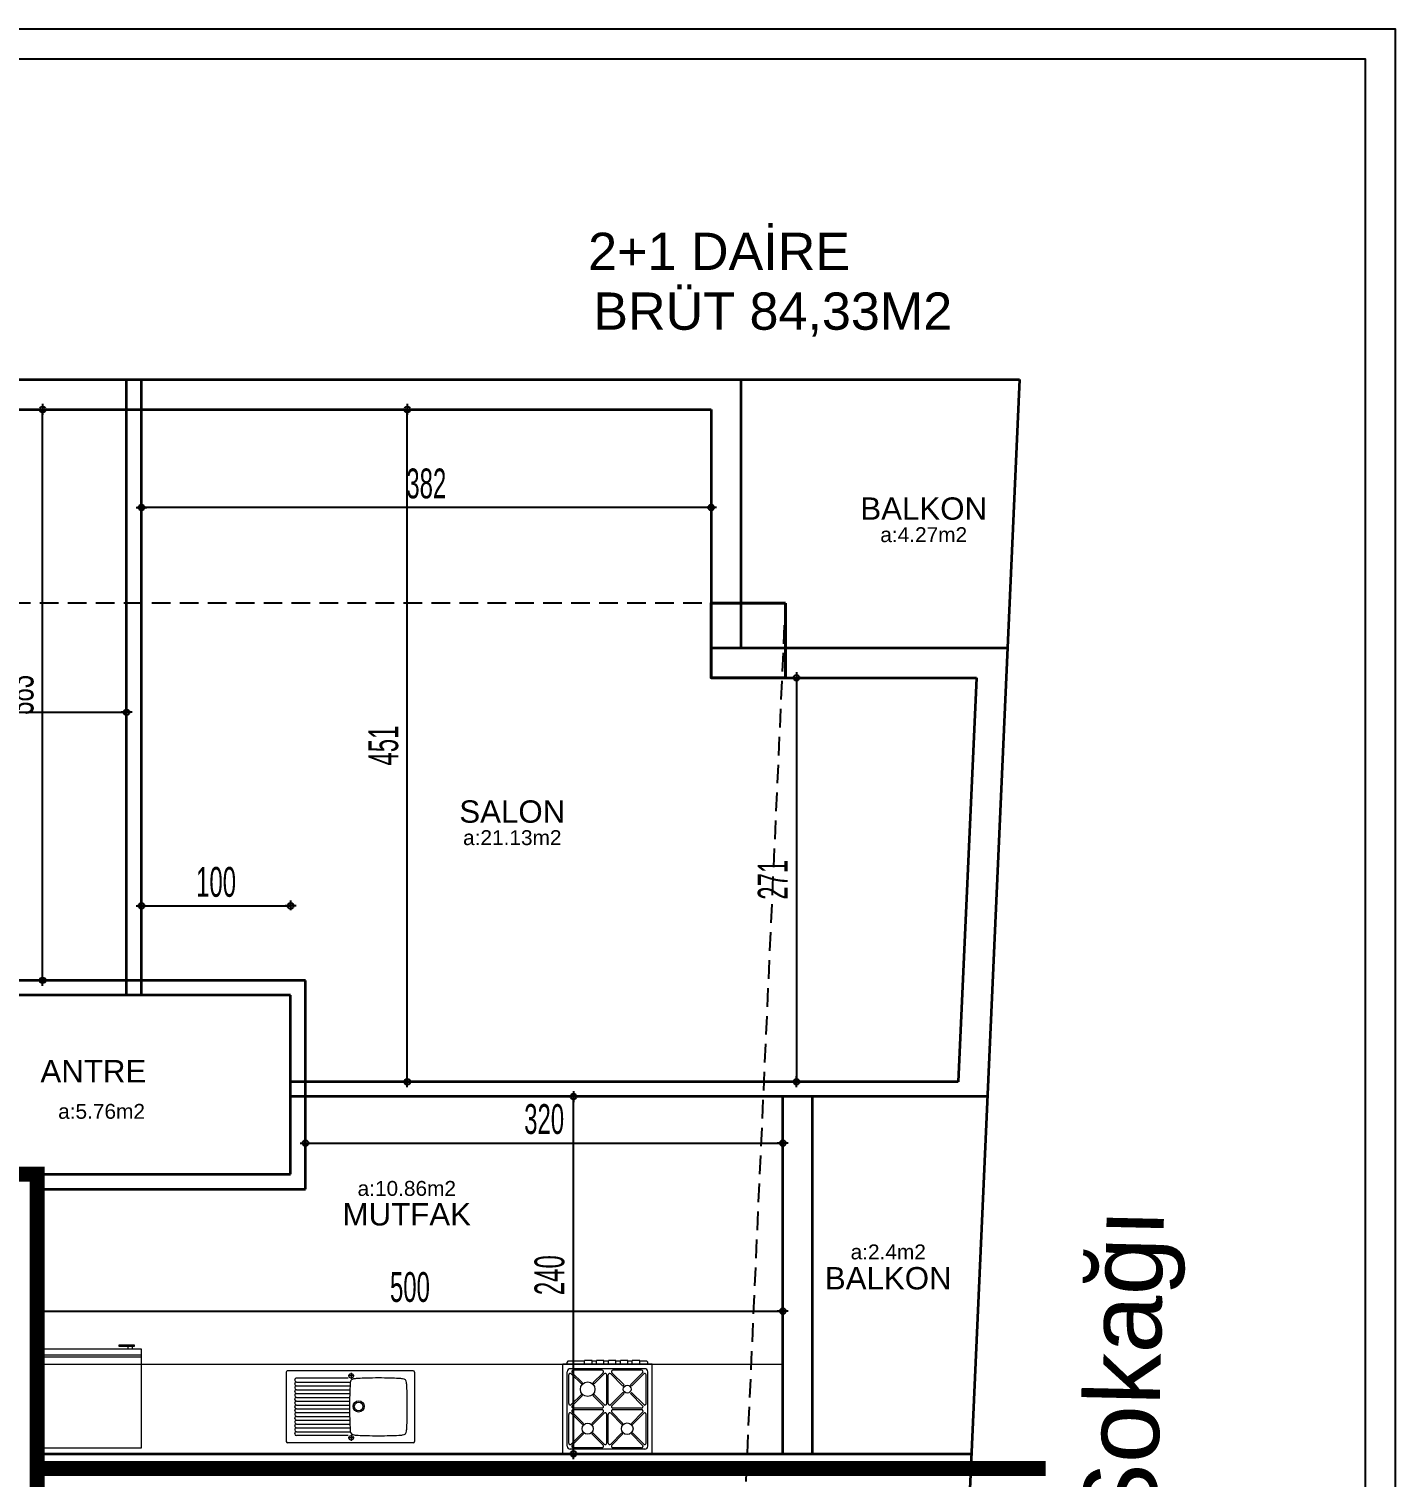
# Model space of a CAD drawing. Extents: x 2485 to 13744, y -6554 to 4135.
# Drawn here: x 9212 to 10128, y -5442 to -4471 of the extents above; entities that cross this region are included whole.
import ezdxf
from ezdxf.enums import TextEntityAlignment as Align

# ---------------------------------------------------------------- set-up
doc = ezdxf.new("R2010")
doc.units = 0
for name, pattern in [('DASHED2', [0.375, 0.25, -0.125]), ('DOT2', [3.175, 0, -3.175]), ('DUZ', [0])]:
    doc.linetypes.add(name, pattern=pattern)
for name, color, linetype in [('alan', 7, 'Continuous'), ('DIM', 7, 'Continuous'), ('mahal', 7, 'Continuous'), ('Y-IMAR', 15, 'DUZ')]:
    doc.layers.add(name, color=color, linetype=linetype)
for name, color, linetype, lineweight in [('DUVAR', 4, 'Continuous', 35), ('ince', 203, 'DUZ', 20), ('kolon', 1, 'Continuous', 40), ('MERDIVEN', 161, 'Continuous', 15), ('MIMARI', 2, 'Continuous', 20), ('OLCU10', 2, 'Continuous', 25), ('tefris', 6, 'Continuous', 15), ('YAZI_CADDE_SOKAK_YOL', 3, 'Continuous', 0)]:
    doc.layers.add(name, color=color, linetype=linetype, lineweight=lineweight)
doc.styles.get("Standard").update_dxf_attribs({"font": 'arial.ttf'})
doc.styles.add('STYLE1', font='arial.ttf', dxfattribs={"height": 1})
doc.styles.add('STYLE4', font='comic.ttf', dxfattribs={"height": 9})
doc.styles.add('T', font='ISOt.shx', dxfattribs={"width": 0.6})
doc.styles.add('VAZ', font='tahoma.ttf')
doc.dimstyles.new('DOT2', dxfattribs={"dimtxt": 20, "dimasz": 0.7, "dimexe": 5, "dimexo": 5, "dimgap": 6, "dimtad": 1, "dimdec": 0, "dimdsep": 46, "dimtxsty": 'T', "dimblk1": 'SEL2', "dimblk2": 'SEL2', "dimsah": 1, "dimcen": 0, "dimse1": 1, "dimse2": 1, "dimclrd": 256, "dimclre": 256, "dimclrt": 256, "dimadec": 0, "dimazin": 0, "dimtfac": 1, "dimtdec": 0, "dimtix": 1, "dimtmove": 2, "dimatfit": 3, "dimldrblk": 'SEL2', "dimfxl": 1, "dimtolj": 1, "dimtzin": 0, "dimarcsym": 0})

# ---------------------------------------------------------------- blocks, each defined once
blk = doc.blocks.new('G$C5A3F1A31')
at = {"layer": 'ince', "ltscale": 0.1}
for p, q in [((175.92, 41.64), (24.31, 41.64)), ((24.31, 20), (24.31, 41.64)), ((175.92, 20), (175.92, 41.64)), ((29.89, 20), (0.5, 20)), ((29.89, 20), (24.31, 20)), ((99.89, 25.24), (29.89, 25.24)), ((29.89, 21.71), (29.89, 25.24)), ((99.89, 21.71), (29.89, 21.71)), ((29.89, 0), (29.89, 20)), ((169.89, 20), (29.89, 20)), ((98.49, 17.85), (98.49, 21.32)), ((169.89, 21.32), (98.49, 21.32)), ((99.89, 25.24), (99.89, 21.71)), ((169.89, 21.32), (169.89, 17.85)), ((200.5, 20), (169.89, 20)), ((169.89, 0), (169.89, 20)), ((169.89, 17.85), (98.49, 17.85)), ((29.89, 0), (0.5, 0)), ((0.5, 0), (200.5, 0)), ((169.89, 0), (29.89, 0)), ((200.5, 0), (169.89, 0))]:
    blk.add_line(p, q, dxfattribs=at)
at = {"layer": 'MIMARI', "ltscale": 0.1}
for p, q in [((36.89, 198.79), (36.89, 222.1)), ((41.58, 222.1), (36.89, 222.1)), ((41.58, 198.79), (41.58, 222.1)), ((159.42, 198.79), (159.42, 222.1)), ((164.11, 222.1), (159.42, 222.1)), ((159.42, 198.79), (159.42, 222.1)), ((164.11, 222.1), (159.42, 222.1)), ((164.11, 198.79), (164.11, 222.1)), ((164.11, 198.79), (164.11, 222.1)), ((47.45, 198.79), (47.45, 210.53)), ((47.45, 210.53), (153.55, 210.53)), ((153.55, 198.79), (153.55, 210.53)), ((36.89, 198.79), (41.58, 198.79)), ((47.45, 198.79), (153.55, 198.79)), ((159.42, 198.79), (164.11, 198.79)), ((-5, 141.6), (12.81, 141.6)), ((-5, 141.6), (-5, 139.26)), ((-5, 139.26), (10.47, 139.26)), ((10.47, 139.26), (10.47, 129.87)), ((12.81, 141.6), (12.81, 127.52)), ((188.19, 141.6), (188.19, 127.52)), ((206, 141.6), (188.19, 141.6)), ((190.54, 139.26), (190.54, 129.87)), ((206, 139.26), (190.54, 139.26)), ((206, 141.6), (206, 139.26)), ((10.47, 129.87), (-5, 129.87)), ((-5, 129.87), (-5, 127.52)), ((12.81, 127.52), (-5, 127.52)), ((188.19, 127.52), (206, 127.52)), ((190.54, 129.87), (206, 129.87)), ((206, 129.87), (206, 127.52))]:
    blk.add_line(p, q, dxfattribs=at)
for points in [[(15.45, 176.47), (15.45, 188.43), (185.55, 188.43), (185.55, 27.07), (175.92, 27.07)], [(17.8, 176.47), (17.8, 186.08), (183.2, 186.08), (183.2, 29.42), (175.92, 29.42)], [(24.31, 27.07), (15.45, 27.07), (15.45, 176.47)], [(24.31, 29.42), (17.8, 29.42), (17.8, 176.47)], [(0.5, 139.26), (0.5, 129.87)], [(200.5, 139.26), (200.5, 129.87)]]:
    blk.add_lwpolyline(points, dxfattribs=at)
for points in [[(12.81, 137.01), (14.01, 137.01), (14.01, 131.96), (12.81, 131.96)], [(188.19, 137.01), (186.99, 137.01), (186.99, 131.96), (188.19, 131.96)], [(14.01, 135.54), (15.45, 134.59), (15.45, 134.56), (14.01, 133.65)], [(186.99, 135.54), (185.55, 134.59), (185.55, 134.56), (186.99, 133.65)]]:
    blk.add_lwpolyline(points, close=True, dxfattribs=at)
for points in [[(12.81, 137.01), (14.01, 137.01), (12.81, 131.96), (14.01, 131.96)], [(188.19, 137.01), (186.99, 137.01), (188.19, 131.96), (186.99, 131.96)], [(14.01, 133.65), (15.45, 134.56), (14.01, 135.54), (15.48, 134.58)], [(186.99, 133.65), (185.55, 134.56), (186.99, 135.54), (185.52, 134.58)]]:
    blk.add_solid(points, dxfattribs=at)
blk = doc.blocks.new('SEL2')
at = {"layer": 'OLCU10'}
for p, q in [((5.25, 0), (-5.25, 0)), ((0, 5.25), (0, -3.95))]:
    blk.add_line(p, q, dxfattribs=at)
blk.add_circle((0, 0), 2.75, dxfattribs=at)
blk = doc.blocks.new('*D166')
at = {"layer": 'Defpoints', "color": 0}
for p in [(28.67, 370), (28.67, 165), (60.08, 165)]:
    blk.add_point(p, dxfattribs=at)
at = {"layer": 'DIM', "lineweight": -2}
blk.add_line((60.08, 369.3), (60.08, 165.7), dxfattribs=at)
at = {"layer": 'DIM', "linetype": 'ByBlock', "lineweight": -2, "xscale": 0.7, "yscale": 0.7, "zscale": 0.7}
for p, rotation in [((60.08, 370), 90.00000000000001), ((60.08, 165), 270)]:
    blk.add_blockref('SEL2', p, dxfattribs=dict(at, rotation=rotation))
at = {"layer": 'DIM', "insert": (44.08, 267.5), "char_height": 20, "attachment_point": 5, "rotation": 90, "style": 'T'}
blk.add_mtext('\\A1;205', dxfattribs=at)
blk = doc.blocks.new('801523d012')
at = {"layer": 'DUVAR'}
for p, q in [((397008.21, 4542241.97), (397068.73, 4542191.65)), ((397015.34, 4542241.97), (397068.73, 4542198.66))]:
    blk.add_line(p, q, dxfattribs=at)
at = {"layer": 'MERDIVEN', "linetype": 'DOT2'}
for p, q in [((396808.73, 4542137.54), (396923.73, 4542110.84)), ((397068.73, 4542137.54), (396953.73, 4542110.84)), ((396928.73, 4542094.97), (396808.73, 4542094.97)), ((397068.73, 4542094.97), (396948.73, 4542094.97)), ((396928.73, 4542067.97), (396808.73, 4542067.97)), ((397068.73, 4542067.97), (396948.73, 4542067.97)), ((396928.73, 4542040.97), (396808.73, 4542040.97)), ((397068.73, 4542040.97), (396948.73, 4542040.97)), ((396928.73, 4542013.97), (396808.73, 4542013.97)), ((397068.73, 4542013.97), (396948.73, 4542013.97))]:
    blk.add_line(p, q, dxfattribs=at)
at = {"layer": 'MERDIVEN'}
for p, q in [((396809.41, 4542140.46), (396924.41, 4542113.76)), ((397069.18, 4542135.59), (396953.73, 4542108.79)), ((396928.73, 4542121.97), (396928.73, 4542013.97)), ((396923.73, 4542097.97), (396808.73, 4542097.97)), ((397068.73, 4542091.97), (396953.73, 4542091.97)), ((396923.73, 4542070.97), (396808.73, 4542070.97)), ((397068.73, 4542064.97), (396953.73, 4542064.97)), ((396923.73, 4542043.97), (396808.73, 4542043.97)), ((397068.73, 4542037.97), (396953.73, 4542037.97)), ((396923.73, 4542016.97), (396808.73, 4542016.97)), ((397068.73, 4542010.97), (396953.73, 4542010.97))]:
    blk.add_line(p, q, dxfattribs=at)
at = {"layer": 'MERDIVEN', "linetype": 'DOT2'}
for points in [[(396926.53, 4542130.7), (396818.49, 4542241.97)], [(396876.69, 4542241.97), (396929.9, 4542134.09)], [(396938.73, 4542131.97), (396938.73, 4542241.97)], [(397000.77, 4542241.97), (396947.56, 4542134.09)], [(396950.93, 4542130.7), (397036.3, 4542218.62)], [(396808.73, 4542189.23), (396923.73, 4542121.88)], [(397068.73, 4542189.23), (396953.73, 4542121.88)]]:
    blk.add_lwpolyline(points, dxfattribs=at)
at = {"layer": 'MERDIVEN'}
for points in [[(396928.68, 4542132.79), (396822.68, 4542241.97)], [(396880.04, 4542241.97), (396932.59, 4542135.42)], [(396941.73, 4542136.11), (396941.73, 4542241.97)], [(397004.11, 4542241.97), (396949.88, 4542132.01)], [(396952.47, 4542127.98), (397038.61, 4542216.7)], [(396810.25, 4542191.82), (396925.25, 4542124.47)], [(397068.73, 4542185.76), (396953.73, 4542118.41)], [(396868.73, 4542013.97), (396857.65, 4542040.97), (396868.73, 4542040.97)], [(396868.73, 4542013.97), (396879.81, 4542040.97), (396868.73, 4542040.97)], [(396928.73, 4542013.97), (396948.73, 4542013.97)]]:
    blk.add_lwpolyline(points, dxfattribs=at)
blk.add_lwpolyline([(397008.73, 4542010.97), (397008.73, 4542038.97), (397008.73, 4542040.97), (397008.73, 4542067.97), (397008.73, 4542094.97), (397008.73, 4542121.97, 0.086429), (397004.61, 4542145.63, 0.06725), (396995.97, 4542162.27, 0.076795), (396981.14, 4542177.66, 0.076203), (396962.51, 4542187.81, 0.086852), (396938.73, 4542191.97, 0.086852), (396914.96, 4542187.81, 0.076203), (396896.33, 4542177.66, 0.076795), (396881.49, 4542162.27, 0.06725), (396872.85, 4542145.63, 0.086429), (396868.73, 4542121.97), (396868.73, 4542094.97), (396868.73, 4542067.97), (396868.73, 4542040.97), (396868.73, 4542013.97)], format="xyb", dxfattribs=at)
for points in [[(396953.73, 4542038.97), (396953.73, 4542040.97), (396953.73, 4542067.97), (396953.73, 4542094.97), (396953.73, 4542121.97, 0.086429), (396952.85, 4542127.04, 0.06725), (396951, 4542130.61, 0.076795), (396947.82, 4542133.9, 0.076203), (396943.83, 4542136.08, 0.086852), (396938.73, 4542136.97, 0.086852), (396933.64, 4542136.08, 0.076203), (396929.64, 4542133.9, 0.076795), (396926.47, 4542130.61, 0.06725), (396924.61, 4542127.04, 0.086429), (396923.73, 4542121.97), (396923.73, 4542094.97), (396923.73, 4542067.97), (396923.73, 4542040.97), (396923.73, 4542008.97), (396953.73, 4542008.97)], [(396948.73, 4542038.97), (396948.73, 4542040.97), (396948.73, 4542067.97), (396948.73, 4542094.97), (396948.73, 4542121.97, 0.086429), (396948.14, 4542125.35, 0.06725), (396946.91, 4542127.73, 0.076795), (396944.79, 4542129.93, 0.076203), (396942.13, 4542131.38, 0.086852), (396938.73, 4542131.97, 0.086852), (396935.33, 4542131.38, 0.076203), (396932.67, 4542129.93, 0.076795), (396930.55, 4542127.73, 0.06725), (396929.32, 4542125.35, 0.086429), (396928.73, 4542121.97), (396928.73, 4542094.97), (396928.73, 4542067.97), (396928.73, 4542040.97), (396928.73, 4542013.97), (396948.73, 4542013.97)]]:
    blk.add_lwpolyline(points, format="xyb", close=True, dxfattribs=at)
blk.add_circle((397008.73, 4542010.97), 8.11, dxfattribs=at)
blk.add_arc((396938.73, 4542121.97), 10, 0, 180, dxfattribs=at)
for s, p in [('8', (396964.71, 4542218.27)), ('10', (396875.2, 4542212.3)), ('9', (396919.83, 4542215.15)), ('7', (396999.48, 4542209.19)), ('11', (396844.85, 4542191.77)), ('6', (397023.09, 4542180.13)), ('12', (396833.43, 4542155.09)), ('5', (397034.44, 4542146.92)), ('13', (396830.84, 4542110.86)), ('4', (397037.8, 4542104.84)), ('14', (396832.65, 4542084.39)), ('3', (397038.53, 4542077.88)), ('15', (396834.4, 4542056.18)), ('2', (397037.97, 4542051.55)), ('16', (396834.89, 4542028.94)), ('1', (397036.67, 4542027.41)), ('17', (396836.19, 4542001.86))]:
    blk.add_text(s, height=11, dxfattribs=at).set_placement(p, align=Align.MIDDLE)
at = {"layer": 'MERDIVEN', "style": 'STYLE4'}
blk.add_text('(17X17.50Rh=290/27)', height=9.3209, rotation=90, dxfattribs=at).set_placement((396917.12, 4542004.36))
blk = doc.blocks.new('*D167')
at = {"layer": 'Defpoints', "color": 0}
for p in [(353.67, 255), (371.19, 255), (220.15, 140)]:
    blk.add_point(p, dxfattribs=at)
at = {"layer": 'DIM', "lineweight": -2}
blk.add_line((371.19, 140.7), (371.19, 254.3), dxfattribs=at)
at = {"layer": 'DIM', "linetype": 'ByBlock', "lineweight": -2, "xscale": 0.7, "yscale": 0.7, "zscale": 0.7}
for p, rotation in [((371.19, 255), 90), ((371.19, 140), 270)]:
    blk.add_blockref('SEL2', p, dxfattribs=dict(at, rotation=rotation))
at = {"layer": 'DIM', "insert": (355.19, 197.5), "char_height": 20, "attachment_point": 5, "rotation": 90, "style": 'T'}
blk.add_mtext('\\A1;115', dxfattribs=at)
blk = doc.blocks.new('*D168')
at = {"layer": 'Defpoints', "color": 0}
for p in [(337.51, 375), (371.19, 375), (353.67, 255)]:
    blk.add_point(p, dxfattribs=at)
at = {"layer": 'DIM', "lineweight": -2}
blk.add_line((371.19, 255.7), (371.19, 374.3), dxfattribs=at)
at = {"layer": 'DIM', "linetype": 'ByBlock', "lineweight": -2, "xscale": 0.7, "yscale": 0.7, "zscale": 0.7}
for p, rotation in [((371.19, 375), 90), ((371.19, 255), 270)]:
    blk.add_blockref('SEL2', p, dxfattribs=dict(at, rotation=rotation))
at = {"layer": 'DIM', "insert": (355.19, 315), "char_height": 20, "attachment_point": 5, "rotation": 90, "style": 'T'}
blk.add_mtext('\\A1;120', dxfattribs=at)
blk = doc.blocks.new('*D169')
at = {"layer": 'Defpoints', "color": 0}
for p in [(337.51, 395), (371.19, 395), (337.51, 375)]:
    blk.add_point(p, dxfattribs=at)
at = {"layer": 'DIM', "lineweight": -2}
for p, q in [((371.19, 395.7), (371.19, 396.4)), ((371.19, 375), (371.19, 395)), ((371.19, 374.3), (371.19, 373.6))]:
    blk.add_line(p, q, dxfattribs=at)
at = {"layer": 'DIM', "linetype": 'ByBlock', "lineweight": -2, "xscale": 0.7, "yscale": 0.7, "zscale": 0.7}
for p, rotation in [((371.19, 395), 270), ((371.19, 375), 90)]:
    blk.add_blockref('SEL2', p, dxfattribs=dict(at, rotation=rotation))
at = {"layer": 'DIM', "insert": (355.19, 385), "char_height": 20, "attachment_point": 5, "rotation": 90, "style": 'T'}
blk.add_mtext('\\A1;20', dxfattribs=at)
blk = doc.blocks.new('*D170')
at = {"layer": 'Defpoints', "color": 0}
for p in [(52.53, 165), (52.53, 140), (60.08, 140)]:
    blk.add_point(p, dxfattribs=at)
at = {"layer": 'DIM', "lineweight": -2}
for p, q in [((60.08, 165.7), (60.08, 166.4)), ((60.08, 165), (60.08, 140)), ((60.08, 139.3), (60.08, 138.6))]:
    blk.add_line(p, q, dxfattribs=at)
at = {"layer": 'DIM', "linetype": 'ByBlock', "lineweight": -2, "xscale": 0.7, "yscale": 0.7, "zscale": 0.7}
for p, rotation in [((60.08, 165), 270), ((60.08, 140), 90.00000000000001)]:
    blk.add_blockref('SEL2', p, dxfattribs=dict(at, rotation=rotation))
at = {"layer": 'DIM', "insert": (44.08, 152.5), "char_height": 20, "attachment_point": 5, "rotation": 90, "style": 'T'}
blk.add_mtext('\\A1;25', dxfattribs=at)
blk = doc.blocks.new('*D171')
at = {"layer": 'Defpoints', "color": 0}
for p in [(483.67, 271.04), (483.67, 256.73), (503.67, 241)]:
    blk.add_point(p, dxfattribs=at)
at = {"layer": 'DIM', "lineweight": -2}
for p, q in [((482.97, 271.04), (482.27, 271.04)), ((503.67, 271.04), (483.67, 271.04)), ((504.37, 271.04), (505.07, 271.04))]:
    blk.add_line(p, q, dxfattribs=at)
at = {"layer": 'DIM', "linetype": 'ByBlock', "lineweight": -2, "xscale": 0.7, "yscale": 0.7, "zscale": 0.7}
blk.add_blockref('SEL2', (483.67, 271.04), dxfattribs=at)
at = {"layer": 'DIM', "linetype": 'ByBlock', "lineweight": -2, "xscale": 0.7, "yscale": 0.7, "zscale": 0.7, "rotation": 180}
blk.add_blockref('SEL2', (503.67, 271.04), dxfattribs=at)
at = {"layer": 'DIM', "insert": (493.67, 287.04), "char_height": 20, "attachment_point": 5, "style": 'T'}
blk.add_mtext('\\A1;20', dxfattribs=at)
blk = doc.blocks.new('*D172')
at = {"layer": 'Defpoints', "color": 0}
for p in [(223.67, 271.04), (483.67, 256.73), (223.67, 245)]:
    blk.add_point(p, dxfattribs=at)
at = {"layer": 'DIM', "lineweight": -2}
blk.add_line((482.97, 271.04), (224.37, 271.04), dxfattribs=at)
at = {"layer": 'DIM', "linetype": 'ByBlock', "lineweight": -2, "xscale": 0.7, "yscale": 0.7, "zscale": 0.7, "rotation": 180}
blk.add_blockref('SEL2', (223.67, 271.04), dxfattribs=at)
at = {"layer": 'DIM', "linetype": 'ByBlock', "lineweight": -2, "xscale": 0.7, "yscale": 0.7, "zscale": 0.7}
blk.add_blockref('SEL2', (483.67, 271.04), dxfattribs=at)
at = {"layer": 'DIM', "insert": (353.67, 287.04), "char_height": 20, "attachment_point": 5, "style": 'T'}
blk.add_mtext('\\A1;260', dxfattribs=at)
blk = doc.blocks.new('*D173')
at = {"layer": 'Defpoints', "color": 0}
for p in [(198.67, 271.04), (198.67, 250.25), (223.67, 245)]:
    blk.add_point(p, dxfattribs=at)
at = {"layer": 'DIM', "lineweight": -2}
for p, q in [((197.97, 271.04), (197.27, 271.04)), ((223.67, 271.04), (198.67, 271.04)), ((224.37, 271.04), (225.07, 271.04))]:
    blk.add_line(p, q, dxfattribs=at)
at = {"layer": 'DIM', "linetype": 'ByBlock', "lineweight": -2, "xscale": 0.7, "yscale": 0.7, "zscale": 0.7}
blk.add_blockref('SEL2', (198.67, 271.04), dxfattribs=at)
at = {"layer": 'DIM', "linetype": 'ByBlock', "lineweight": -2, "xscale": 0.7, "yscale": 0.7, "zscale": 0.7, "rotation": 180}
blk.add_blockref('SEL2', (223.67, 271.04), dxfattribs=at)
at = {"layer": 'DIM', "insert": (211.17, 287.04), "char_height": 20, "attachment_point": 5, "style": 'T'}
blk.add_mtext('\\A1;25', dxfattribs=at)
blk = doc.blocks.new('*D174')
at = {"layer": 'Defpoints', "color": 0}
for p in [(28.67, 271.04), (28.67, 258.97), (198.67, 250.25)]:
    blk.add_point(p, dxfattribs=at)
at = {"layer": 'DIM', "lineweight": -2}
blk.add_line((197.97, 271.04), (29.37, 271.04), dxfattribs=at)
at = {"layer": 'DIM', "linetype": 'ByBlock', "lineweight": -2, "xscale": 0.7, "yscale": 0.7, "zscale": 0.7, "rotation": 180}
blk.add_blockref('SEL2', (28.67, 271.04), dxfattribs=at)
at = {"layer": 'DIM', "linetype": 'ByBlock', "lineweight": -2, "xscale": 0.7, "yscale": 0.7, "zscale": 0.7}
blk.add_blockref('SEL2', (198.67, 271.04), dxfattribs=at)
at = {"layer": 'DIM', "insert": (113.67, 287.04), "char_height": 20, "attachment_point": 5, "style": 'T'}
blk.add_mtext('\\A1;170', dxfattribs=at)
blk = doc.blocks.new('*D175')
at = {"layer": 'Defpoints', "color": 0}
for p in [(3.67, 271.04), (3.67, 258.97), (28.67, 258.97)]:
    blk.add_point(p, dxfattribs=at)
at = {"layer": 'DIM', "lineweight": -2}
for p, q in [((2.97, 271.04), (2.27, 271.04)), ((28.67, 271.04), (3.67, 271.04)), ((29.37, 271.04), (30.07, 271.04))]:
    blk.add_line(p, q, dxfattribs=at)
at = {"layer": 'DIM', "linetype": 'ByBlock', "lineweight": -2, "xscale": 0.7, "yscale": 0.7, "zscale": 0.7}
blk.add_blockref('SEL2', (3.67, 271.04), dxfattribs=at)
at = {"layer": 'DIM', "linetype": 'ByBlock', "lineweight": -2, "xscale": 0.7, "yscale": 0.7, "zscale": 0.7, "rotation": 180}
blk.add_blockref('SEL2', (28.67, 271.04), dxfattribs=at)
at = {"layer": 'DIM', "insert": (16.17, 287.04), "char_height": 20, "attachment_point": 5, "style": 'T'}
blk.add_mtext('\\A1;25', dxfattribs=at)
blk = doc.blocks.new('*D202')
at = {"layer": 'Defpoints', "color": 0}
for p in [(9577.37, -5186.82), (9584.98, -5186.82), (9584.98, -5426.32)]:
    blk.add_point(p, dxfattribs=at)
at = {"layer": 'DIM', "lineweight": -2}
blk.add_line((9577.37, -5425.62), (9577.37, -5187.52), dxfattribs=at)
at = {"layer": 'DIM', "linetype": 'ByBlock', "lineweight": -2, "xscale": 0.7, "yscale": 0.7, "zscale": 0.7}
for p, rotation in [((9577.37, -5186.82), 90), ((9577.37, -5426.32), 270)]:
    blk.add_blockref('SEL2', p, dxfattribs=dict(at, rotation=rotation))
at = {"layer": 'DIM', "insert": (9561.37, -5306.57), "char_height": 20, "attachment_point": 5, "rotation": 90, "style": 'T'}
blk.add_mtext('\\A1;240', dxfattribs=at)
blk = doc.blocks.new('*D203')
at = {"layer": 'Defpoints', "color": 0}
for p in [(9037.71, -4929.03), (9277.71, -4929.03), (9277.71, -4929.03)]:
    blk.add_point(p, dxfattribs=at)
at = {"layer": 'DIM', "lineweight": -2}
blk.add_line((9038.41, -4929.03), (9277.01, -4929.03), dxfattribs=at)
at = {"layer": 'DIM', "linetype": 'ByBlock', "lineweight": -2, "xscale": 0.7, "yscale": 0.7, "zscale": 0.7, "rotation": 180}
blk.add_blockref('SEL2', (9037.71, -4929.03), dxfattribs=at)
at = {"layer": 'DIM', "linetype": 'ByBlock', "lineweight": -2, "xscale": 0.7, "yscale": 0.7, "zscale": 0.7}
blk.add_blockref('SEL2', (9277.71, -4929.03), dxfattribs=at)
at = {"layer": 'DIM', "insert": (9157.71, -4913.03), "char_height": 20, "attachment_point": 5, "style": 'T'}
blk.add_mtext('\\A1;240', dxfattribs=at)
blk = doc.blocks.new('*D204')
at = {"layer": 'Defpoints', "color": 0}
for p in [(9465.96, -4725.85), (9480.52, -4725.85), (9486.98, -5176.82)]:
    blk.add_point(p, dxfattribs=at)
at = {"layer": 'DIM', "lineweight": -2}
blk.add_line((9465.96, -5176.12), (9465.96, -4726.55), dxfattribs=at)
at = {"layer": 'DIM', "linetype": 'ByBlock', "lineweight": -2, "xscale": 0.7, "yscale": 0.7, "zscale": 0.7}
for p, rotation in [((9465.96, -4725.85), 90), ((9465.96, -5176.82), 270)]:
    blk.add_blockref('SEL2', p, dxfattribs=dict(at, rotation=rotation))
at = {"layer": 'DIM', "insert": (9449.96, -4951.33), "char_height": 20, "attachment_point": 5, "rotation": 90, "style": 'T'}
blk.add_mtext('\\A1;451', dxfattribs=at)
blk = doc.blocks.new('*D205')
at = {"layer": 'Defpoints', "color": 0}
for p in [(9287.71, -4788.66), (9287.71, -4791.64), (9669.63, -4788.66)]:
    blk.add_point(p, dxfattribs=at)
at = {"layer": 'DIM', "lineweight": -2}
blk.add_line((9668.93, -4791.64), (9288.41, -4791.64), dxfattribs=at)
at = {"layer": 'DIM', "linetype": 'ByBlock', "lineweight": -2, "xscale": 0.7, "yscale": 0.7, "zscale": 0.7}
blk.add_blockref('SEL2', (9669.63, -4791.64), dxfattribs=at)
at = {"layer": 'DIM', "linetype": 'ByBlock', "lineweight": -2, "xscale": 0.7, "yscale": 0.7, "zscale": 0.7, "rotation": 180}
blk.add_blockref('SEL2', (9287.71, -4791.64), dxfattribs=at)
at = {"layer": 'DIM', "insert": (9478.67, -4775.64), "char_height": 20, "attachment_point": 5, "style": 'T'}
blk.add_mtext('\\A1;382', dxfattribs=at)
blk = doc.blocks.new('*D206')
at = {"layer": 'Defpoints', "color": 0}
for p in [(9387.71, -5058.92), (9287.71, -5076.7), (9387.71, -5096.7)]:
    blk.add_point(p, dxfattribs=at)
at = {"layer": 'DIM', "lineweight": -2}
blk.add_line((9288.41, -5058.92), (9387.01, -5058.92), dxfattribs=at)
at = {"layer": 'DIM', "linetype": 'ByBlock', "lineweight": -2, "xscale": 0.7, "yscale": 0.7, "zscale": 0.7, "rotation": 180}
blk.add_blockref('SEL2', (9287.71, -5058.92), dxfattribs=at)
at = {"layer": 'DIM', "linetype": 'ByBlock', "lineweight": -2, "xscale": 0.7, "yscale": 0.7, "zscale": 0.7}
blk.add_blockref('SEL2', (9387.71, -5058.92), dxfattribs=at)
at = {"layer": 'DIM', "insert": (9337.71, -5042.92), "char_height": 20, "attachment_point": 5, "style": 'T'}
blk.add_mtext('\\A1;100', dxfattribs=at)
blk = doc.blocks.new('*D207')
at = {"layer": 'Defpoints', "color": 0}
for p in [(9221.42, -4725.85), (9222.37, -4725.85), (9227.71, -5108.82)]:
    blk.add_point(p, dxfattribs=at)
at = {"layer": 'DIM', "lineweight": -2}
blk.add_line((9221.42, -5108.12), (9221.42, -4726.55), dxfattribs=at)
at = {"layer": 'DIM', "linetype": 'ByBlock', "lineweight": -2, "xscale": 0.7, "yscale": 0.7, "zscale": 0.7}
for p, rotation in [((9221.42, -4725.85), 90), ((9221.42, -5108.82), 270)]:
    blk.add_blockref('SEL2', p, dxfattribs=dict(at, rotation=rotation))
at = {"layer": 'DIM', "insert": (9205.42, -4917.33), "char_height": 20, "attachment_point": 5, "rotation": 90, "style": 'T'}
blk.add_mtext('\\A1;383', dxfattribs=at)
blk = doc.blocks.new('*D209')
at = {"layer": 'Defpoints', "color": 0}
for p in [(9217.71, -5321.67), (9717.71, -5321.67), (9717.71, -5330.65)]:
    blk.add_point(p, dxfattribs=at)
at = {"layer": 'DIM', "lineweight": -2}
blk.add_line((9218.41, -5330.65), (9717.01, -5330.65), dxfattribs=at)
at = {"layer": 'DIM', "linetype": 'ByBlock', "lineweight": -2, "xscale": 0.7, "yscale": 0.7, "zscale": 0.7, "rotation": 180}
blk.add_blockref('SEL2', (9217.71, -5330.65), dxfattribs=at)
at = {"layer": 'DIM', "linetype": 'ByBlock', "lineweight": -2, "xscale": 0.7, "yscale": 0.7, "zscale": 0.7}
blk.add_blockref('SEL2', (9717.71, -5330.65), dxfattribs=at)
at = {"layer": 'DIM', "insert": (9467.71, -5314.65), "char_height": 20, "attachment_point": 5, "style": 'T'}
blk.add_mtext('\\A1;500', dxfattribs=at)
blk = doc.blocks.new('*D210')
at = {"layer": 'Defpoints', "color": 0}
for p in [(9717.71, -5217.97), (9397.71, -5248.82), (9717.71, -5248.82)]:
    blk.add_point(p, dxfattribs=at)
at = {"layer": 'DIM', "lineweight": -2}
blk.add_line((9398.41, -5217.97), (9717.01, -5217.97), dxfattribs=at)
at = {"layer": 'DIM', "linetype": 'ByBlock', "lineweight": -2, "xscale": 0.7, "yscale": 0.7, "zscale": 0.7, "rotation": 180}
blk.add_blockref('SEL2', (9397.71, -5217.97), dxfattribs=at)
at = {"layer": 'DIM', "linetype": 'ByBlock', "lineweight": -2, "xscale": 0.7, "yscale": 0.7, "zscale": 0.7}
blk.add_blockref('SEL2', (9717.71, -5217.97), dxfattribs=at)
at = {"layer": 'DIM', "insert": (9557.71, -5201.97), "char_height": 20, "attachment_point": 5, "style": 'T'}
blk.add_mtext('\\A1;320', dxfattribs=at)
blk = doc.blocks.new('Buzdlb2')
for p, q in [((-32, 0), (32, 0)), ((35, -4), (-35, -4)), ((-35, -4), (-35, -70)), ((35, -70), (35, -4)), ((35, -65), (-35, -65)), ((-35, -66), (35, -66)), ((-35, -70), (35, -70))]:
    blk.add_line(p, q)
at = {"color": 8}
for p, q in [((-30, -72), (-20, -72)), ((-30, -73), (-30, -72)), ((-20, -73), (-30, -73)), ((-29, -70), (-29, -72)), ((-26, -70), (-26, -72)), ((-20, -72), (-20, -73))]:
    blk.add_line(p, q, dxfattribs=at)
blk = doc.blocks.new('Evye-2')
for p, q in [((-37.5, -23), (-37.5, 23.5)), ((-36.5, 24.5), (47.5, 24.5)), ((3, 21), (7, 21)), ((5, 19), (5, 23)), ((48.5, -23), (48.5, 23.5)), ((5, -22.5), (5, -18.5)), ((-36.5, -24), (47.5, -24)), ((3, -20.5), (7, -20.5))]:
    blk.add_line(p, q)
at = {"color": 8}
for p, q in [((7, 19.5), (41.7, 19.5)), ((41.7, 16.9366), (5.5459, 16.9366)), ((41.7, 14.3766), (6, 14.3766)), ((41.7, 11.8166), (6, 11.8166)), ((42.9, 18.3), (42.9, 18.1366)), ((42.9, 15.7366), (42.9, 15.5766)), ((42.9, 13.1766), (42.9, 13.0166)), ((42.9, 10.6166), (42.9, 10.4566)), ((41.7, 9.2566), (6, 9.2566)), ((41.7, 6.6966), (6.0519, 6.6966)), ((41.7, 4.1366), (6.0917, 4.1366)), ((41.7, 1.5766), (6.1117, 1.5766)), ((42.9, 8.0566), (42.9, 7.8966)), ((42.9, 5.4966), (42.9, 5.3366)), ((42.9, 2.9366), (42.9, 2.7766)), ((42.9, 0.3766), (42.9, 0.2166)), ((41.7, -8.6634), (6, -8.6634)), ((41.7, -6.1034), (6.0537, -6.1034)), ((41.7, -3.5434), (6.0928, -3.5434)), ((41.7, -0.9834), (6.1121, -0.9834)), ((42.9, -2.1834), (42.9, -2.3434)), ((42.9, -4.7434), (42.9, -4.9034)), ((42.9, -7.3034), (42.9, -7.4634)), ((41.7, -16.3434), (5.5602, -16.3434)), ((41.7, -11.2234), (6, -11.2234)), ((41.7, -13.7834), (6, -13.7834)), ((7, -19), (41.7, -19)), ((42.9, -9.8634), (42.9, -10.0234)), ((42.9, -12.4234), (42.9, -12.5834)), ((42.9, -14.9834), (42.9, -15.1434)), ((42.9, -17.5434), (42.9, -17.8))]:
    blk.add_line(p, q, dxfattribs=at)
for centre, radius in [((5, 21), 1.5), ((0, 0), 3.75), ((0, 0), 2.9), ((5, -20.5), 1.5)]:
    blk.add_circle(centre, radius)
for centre, radius, start, end in [((-36.5, 23.5), 1, 90, 180), ((-17.2225, -147.2206), 166.7873, 91.373663, 93.313194), ((-13.2502, -312.8726), 332.4869, 89.999972, 91.373679), ((-13.2498, -312.8726), 332.4869, 88.626321, 90.000028), ((-9.2775, -147.2206), 166.7873, 86.686806, 88.626337), ((47.5, 23.5), 1, 0, 90), ((134.2205, 4.2225), 166.7873, 176.686806, 178.626337), ((34.8012, 9.9778), 67.2016, 174.430498, 176.686733), ((-29.5, 16.5), 2.5831, 90, 180), ((-22.9779, -47.8015), 67.2017, 93.313256, 95.56949), ((-3.5221, -47.8011), 67.2014, 84.430506, 86.686741), ((3, 16.5), 2.5831, 0, 90), ((-61.3012, 9.9779), 67.2016, 3.313246, 5.569481), ((-160.7205, 4.2225), 166.7873, 1.373663, 3.313194), ((299.8725, 0.2501), 332.4869, 178.626321, 180.000028), ((299.8725, 0.2498), 332.4869, 179.999972, 181.373679), ((-326.3726, 0.2498), 332.4869, 358.626321, 0.000028), ((-326.3725, 0.2501), 332.4869, 359.999972, 1.373679), ((134.2205, -3.7226), 166.7873, 181.373663, 183.313194), ((-160.7205, -3.7226), 166.7873, 356.686806, 358.626337), ((34.8012, -9.4779), 67.2015, 183.313269, 185.569504), ((-29.5, -16), 2.5831, 180, 270), ((-22.9779, 48.3014), 67.2017, 264.43051, 266.686744), ((-17.2225, 147.7205), 166.7873, 266.686806, 268.626337), ((-13.2502, 313.3725), 332.4869, 268.626321, 270.000028), ((-13.2498, 313.3725), 332.4869, 269.999972, 271.373679), ((-9.2775, 147.7205), 166.7873, 271.373663, 273.313194), ((-3.5221, 48.301), 67.2014, 273.313238, 275.569472), ((3, -16), 2.5831, 270, 0), ((-61.3012, -9.478), 67.2015, 354.430518, 356.686753), ((-36.5, -23), 1, 180, 270), ((47.5, -23), 1, 270, 0)]:
    blk.add_arc(centre, radius, start, end)
for centre, start, end in [((41.7, 18.3), 0, 90), ((41.7, 18.1366), 270, 0), ((41.7, 15.7366), 0, 90), ((41.7, 15.5766), 270, 0), ((41.7, 13.1766), 0, 90), ((41.7, 13.0166), 270, 0), ((41.7, 10.6166), 0, 90), ((41.7, 10.4566), 270, 0), ((41.7, 8.0566), 0, 90), ((41.7, 7.8966), 270, 0), ((41.7, 5.4966), 0, 90), ((41.7, 5.3366), 270, 0), ((41.7, 2.9366), 0, 90), ((41.7, 2.7766), 270, 0), ((41.7, 0.3766), 0, 90), ((41.7, 0.2166), 270, 0), ((41.7, -2.1834), 0, 90), ((41.7, -2.3434), 270, 0), ((41.7, -4.7434), 0, 90), ((41.7, -4.9034), 270, 0), ((41.7, -7.3034), 0, 90), ((41.7, -7.4634), 270, 0), ((41.7, -9.8634), 0, 90), ((41.7, -10.0234), 270, 0), ((41.7, -12.4234), 0, 90), ((41.7, -12.5834), 270, 0), ((41.7, -14.9834), 0, 90), ((41.7, -15.1434), 270, 0), ((41.7, -17.5434), 0, 90), ((41.7, -17.8), 270, 0)]:
    blk.add_arc(centre, 1.2, start, end, dxfattribs=at)
blk = doc.blocks.new('Firin-2')
at = {"color": 0}
for q in [(-30, -60), (30, 0)]:
    blk.add_line((-30, 0), q, dxfattribs=at)
for p, q in [((-27, -5), (-27, -55)), ((-25, -3), (25, -3)), ((27, -5), (27, -55)), ((30, 0), (30, -60)), ((-25, -57), (25, -57)), ((-30, -60), (30, -60))]:
    blk.add_line(p, q)
at = {"color": 8}
for p, q in [((-26, -7.1213), (-26, -26.3787)), ((-24.2929, -6.4142), (-16.7856, -13.9216)), ((-23.5858, -5.7071), (-16.0785, -13.2145)), ((-22.8787, -4), (-3.6214, -4)), ((-2.9142, -5.7071), (-10.4216, -13.2145)), ((-2.2071, -6.4142), (-9.7145, -13.9216)), ((-0.5, -7.1213), (-0.5, -26.3787)), ((0.5, -7.1213), (0.5, -26.3787)), ((9.7144, -13.9216), (2.2071, -6.4142)), ((10.4215, -13.2145), (2.9142, -5.7071)), ((3.6213, -4), (22.8786, -4)), ((16.0784, -13.2145), (23.5858, -5.7071)), ((16.7855, -13.9216), (24.2929, -6.4142)), ((26, -7.1213), (26, -26.3787)), ((-16.0785, -13.2145), (-16.7856, -13.9216)), ((-10.4216, -13.2145), (-9.7145, -13.9216)), ((9.7144, -13.9216), (10.4215, -13.2145)), ((16.7855, -13.9216), (16.0784, -13.2145)), ((-16.7856, -19.5785), (-24.2929, -27.0858)), ((-16.0785, -20.2856), (-23.5858, -27.7929)), ((-16.7856, -19.5785), (-16.0785, -20.2856)), ((-9.7145, -19.5785), (-10.4216, -20.2856)), ((-10.4216, -20.2856), (-2.9142, -27.7929)), ((-9.7145, -19.5785), (-2.2071, -27.0858)), ((2.2071, -27.0858), (9.7144, -19.5785)), ((2.9142, -27.7929), (10.4215, -20.2856)), ((10.4215, -20.2856), (9.7144, -19.5785)), ((16.0784, -20.2856), (16.7855, -19.5785)), ((23.5858, -27.7929), (16.0784, -20.2856)), ((24.2929, -27.0858), (16.7855, -19.5785)), ((-26, -33.6213), (-26, -52.8787)), ((-24.2929, -32.9142), (-16.0785, -41.1287)), ((-23.5858, -32.2071), (-15.3714, -40.4216)), ((-22.8787, -29.5), (-3.6214, -29.5)), ((-22.8787, -30.5), (-3.6214, -30.5)), ((-11.1287, -40.4216), (-2.9142, -32.2071)), ((-10.4216, -41.1287), (-2.2071, -32.9142)), ((-0.5, -33.6213), (-0.5, -52.8787)), ((0.5, -33.6213), (0.5, -52.8787)), ((2.2071, -32.9142), (9.0073, -39.7145)), ((2.9142, -32.2071), (9.7144, -39.0074)), ((3.6213, -29.5), (22.8786, -29.5)), ((3.6213, -30.5), (22.8786, -30.5)), ((16.7855, -39.0074), (23.5858, -32.2071)), ((17.4926, -39.7145), (24.2929, -32.9142)), ((26, -33.6213), (26, -52.8787)), ((-24.2929, -53.5858), (-16.0785, -45.3713)), ((-23.5858, -54.2929), (-15.3714, -46.0785)), ((-16.0785, -41.1287), (-15.3714, -40.4216)), ((-16.0785, -45.3713), (-15.3714, -46.0785)), ((-11.1287, -40.4216), (-10.4216, -41.1287)), ((-11.1287, -46.0785), (-10.4216, -45.3713)), ((-11.1287, -46.0785), (-2.9142, -54.2929)), ((-10.4216, -45.3713), (-2.2071, -53.5858)), ((2.2071, -53.5858), (9.0073, -46.7856)), ((2.9142, -54.2929), (9.7144, -47.4927)), ((9.0073, -39.7145), (9.7144, -39.0074)), ((9.0073, -46.7856), (9.7144, -47.4927)), ((16.7855, -39.0074), (17.4926, -39.7145)), ((16.7855, -47.4927), (17.4926, -46.7856)), ((16.7855, -47.4927), (23.5858, -54.2929)), ((17.4926, -46.7856), (24.2929, -53.5858)), ((-22.8787, -56), (-3.6214, -56)), ((3.6213, -56), (22.8786, -56)), ((-27, -60.4148), (-27, -61.5)), ((-27, -61.5), (-26.5, -62)), ((-26.5, -62), (-21.6881, -62)), ((-21.6881, -60.4148), (-21.6881, -62.4148)), ((-21.6881, -62.4148), (-16.6881, -62.4148)), ((-16.6881, -60.4148), (-16.6881, -62.4148)), ((-16.6881, -62), (-13.6881, -62)), ((-13.6881, -60.4148), (-13.6881, -62.4148)), ((-13.6881, -62.4148), (-8.6881, -62.4148)), ((-8.6881, -60.4148), (-8.6881, -62.4148)), ((-8.6881, -62), (-5.6881, -62)), ((-5.6881, -60.4148), (-5.6881, -62.4148)), ((-5.6881, -62.4148), (-0.6881, -62.4148)), ((-0.6881, -60.4148), (-0.6881, -62.4148)), ((-0.6881, -62), (2.3119, -62)), ((2.3119, -60.4148), (2.3119, -62.4148)), ((2.3119, -62.4148), (7.3119, -62.4148)), ((7.3119, -60.4148), (7.3119, -62.4148)), ((7.3119, -62), (10.3119, -62)), ((10.3119, -60.4148), (10.3119, -62.4148)), ((10.3119, -62.4148), (15.3119, -62.4148)), ((15.3119, -60.4148), (15.3119, -62.4148)), ((15.3119, -62), (26.5, -62)), ((26.5, -62), (27, -61.5)), ((27, -60.4148), (27, -61.5))]:
    blk.add_line(p, q, dxfattribs=at)
for centre, radius in [((-13.25, -16.75), 3.8928), ((13.25, -16.75), 3.7635), ((13.25, -43.25), 4.8755), ((-13.25, -43.25), 2.6357)]:
    blk.add_circle(centre, radius, dxfattribs=at)
for centre, start, end in [((-25, -5), 90, 180), ((25, -5), 0, 90), ((-25, -55), 180, 270), ((25, -55), 270, 0)]:
    blk.add_arc(centre, 2, start, end)
for centre, start, end in [((-25, -7.1213), 45, 180), ((-22.8787, -5), 90, 225), ((-3.6214, -5), 315, 90), ((-1.5, -7.1213), 0, 135), ((1.5, -7.1213), 45, 180), ((3.6213, -5), 90, 225), ((22.8786, -5), 315, 90), ((25, -7.1213), 0, 135), ((-25, -26.3787), 180, 315), ((-22.8787, -28.5), 135, 270), ((-3.6214, -28.5), 270, 45), ((-1.5, -26.3787), 225, 0), ((1.5, -26.3787), 180, 315), ((3.6213, -28.5), 135, 270), ((22.8786, -28.5), 270, 45), ((25, -26.3787), 225, 0), ((-25, -33.6213), 45, 180), ((-22.8787, -31.5), 90, 225), ((-3.6214, -31.5), 315, 90), ((-1.5, -33.6213), 0, 135), ((1.5, -33.6213), 45, 180), ((3.6213, -31.5), 90, 225), ((22.8786, -31.5), 315, 90), ((25, -33.6213), 0, 135), ((-25, -52.8787), 180, 315), ((-22.8787, -55), 135, 270), ((-3.6214, -55), 270, 45), ((-1.5, -52.8787), 225, 0), ((1.5, -52.8787), 180, 315), ((3.6213, -55), 135, 270), ((22.8786, -55), 270, 45), ((25, -52.8787), 225, 0)]:
    blk.add_arc(centre, 1, start, end, dxfattribs=at)
blk = doc.blocks.new('*D211')
at = {"layer": 'Defpoints', "color": 0}
for p in [(9724.89, -4905.85), (9724.89, -5176.82), (9726.97, -5176.82)]:
    blk.add_point(p, dxfattribs=at)
at = {"layer": 'DIM', "lineweight": -2}
blk.add_line((9726.97, -4906.55), (9726.97, -5176.12), dxfattribs=at)
at = {"layer": 'DIM', "linetype": 'ByBlock', "lineweight": -2, "xscale": 0.7, "yscale": 0.7, "zscale": 0.7}
for p, rotation in [((9726.97, -4905.85), 90), ((9726.97, -5176.82), 270)]:
    blk.add_blockref('SEL2', p, dxfattribs=dict(at, rotation=rotation))
at = {"layer": 'DIM', "insert": (9710.97, -5041.33), "char_height": 20, "attachment_point": 5, "rotation": 90, "style": 'T'}
blk.add_mtext('\\A1;271', dxfattribs=at)
blk = doc.blocks.new('G$C203B73F5')
at = {"layer": 'DUVAR'}
for p, q in [((263.67, 395), (643.67, 395)), ((503.67, 395), (503.67, 142)), ((643.67, 395), (643.67, 0)), ((263.67, 375), (473.68, 375)), ((503.67, 375), (623.67, 375)), ((623.67, 375), (623.67, 20)), ((483.67, 335), (483.67, 142)), ((198.67, 165), (28.67, 165)), ((3.67, 140), (3.67, 30)), ((23.67, 140), (23.67, 30)), ((198.67, 140), (28.67, 140)), ((483.67, 142), (503.67, 142)), ((3.67, 30), (3.67, 0)), ((63.68, 20), (443.68, 20)), ((503.67, 20), (623.67, 20)), ((63.68, 0), (643.67, 0))]:
    blk.add_line(p, q, dxfattribs=at)
at = {"layer": 'kolon', "linetype": 'ByBlock'}
blk.add_lwpolyline([(223.67, 395), (263.67, 395), (263.67, 370), (223.67, 370), (223.67, 140), (198.67, 140), (198.67, 165), (198.67, 370), (28.67, 370), (28.67, 165), (28.67, 140), (3.67, 140), (3.67, 395), (223.67, 395)], dxfattribs=at)
for points in [[(503.67, 395), (473.68, 395), (473.68, 335), (503.67, 335)], [(3.67, 30), (3.67, 0), (63.68, 0), (63.68, 30)], [(443.68, 30), (443.68, 0), (503.67, 0), (503.67, 30)]]:
    blk.add_lwpolyline(points, close=True, dxfattribs=at)
at = {"layer": 'DIM', "xscale": -1}
for name, p in [('801523d012', (397292.41, -4541866.97)), ('G$C5A3F1A31', (209.18, 140))]:
    blk.add_blockref(name, p, dxfattribs=at)
at = {"layer": 'alan', "style": 'VAZ'}
for s, p in [('ŞAFT', (240.17, 356.13)), ('a:3.60m2', (131.18, 203.13))]:
    blk.add_text(s, height=10, dxfattribs=at).set_placement(p, align=Align.CENTER)
at = {"layer": 'mahal', "style": 'VAZ'}
blk.add_text('ASANSÖR', height=15, dxfattribs=at).set_placement((131.18, 218.13), align=Align.CENTER)
at = {"layer": 'DIM'}
for base, p1, p2, angle, picture, middle in [((371.19, 395), (337.51, 375), (337.51, 395), 90, '*D169', (355.19, 385)), ((60.08, 165), (28.67, 370), (28.67, 165), 90, '*D166', (44.08, 267.5)), ((371.19, 375), (353.67, 255), (337.51, 375), 90, '*D168', (355.19, 315)), ((3.67, 271.04), (28.67, 258.97), (3.67, 258.97), 180, '*D175', (16.17, 287.04)), ((28.67, 271.04), (198.67, 250.25), (28.67, 258.97), 180, '*D174', (113.67, 287.04)), ((198.67, 271.04), (223.67, 245), (198.67, 250.25), 180, '*D173', (211.17, 287.04)), ((223.67, 271.04), (483.67, 256.73), (223.67, 245), 180, '*D172', (353.67, 287.04)), ((483.67, 271.04), (503.67, 241), (483.67, 256.73), 180, '*D171', (493.67, 287.04)), ((371.19, 255), (220.15, 140), (353.67, 255), 90, '*D167', (355.19, 197.5)), ((60.08, 140), (52.53, 165), (52.53, 140), 90, '*D170', (44.08, 152.5))]:
    dim = blk.add_linear_dim(base=base, p1=p1, p2=p2, angle=angle, dimstyle='DOT2', dxfattribs=at)
    dim.commit()
    dim.dimension.update_dxf_attribs({"geometry": picture, "text_midpoint": middle})

msp = doc.modelspace()

# ---------------------------------------------------------------- linework, layer by layer
at = {"layer": 'DIM', "color": 6, "const_width": 10}
msp.add_lwpolyline([(8577.709, -5238.816), (9217.709, -5238.816), (9217.709, -5633.816), (8577.709, -5633.816)], close=True, dxfattribs=at)
msp.add_lwpolyline([(9217.709, -5436.316), (9894.027, -5436.316)], dxfattribs=at)
at = {"layer": 'DUVAR'}
for p, q in [((8100.524, -4705.848), (9876.529, -4705.848)), ((9277.709, -5118.816), (9277.709, -4705.848)), ((9287.709, -5118.816), (9287.709, -4705.848)), ((9689.626, -4706.252), (9689.626, -4885.848)), ((9876.529, -4705.848), (9809.454, -6196.331)), ((8121.294, -4725.848), (9669.626, -4725.848)), ((9669.626, -4725.848), (9669.626, -4905.848)), ((9669.626, -4885.848), (9868.428, -4885.848)), ((9669.626, -4905.848), (9847.508, -4905.848)), ((9847.508, -4905.848), (9835.314, -5176.816)), ((9397.709, -5108.816), (8907.709, -5108.816)), ((9397.709, -5248.816), (9397.709, -5108.816)), ((9387.709, -5118.816), (8907.709, -5118.816)), ((9387.709, -5238.816), (9387.709, -5118.816)), ((9835.314, -5176.816), (9387.709, -5176.816)), ((9854.884, -5186.816), (9387.709, -5186.816)), ((9717.709, -5426.316), (9717.709, -5186.816)), ((9737.709, -5426.316), (9737.709, -5186.816)), ((9217.709, -5238.816), (9387.709, -5238.816)), ((9217.709, -5248.816), (9397.709, -5248.816)), ((9217.709, -5426.316), (9844.106, -5426.316)), ((9217.709, -5426.316), (9843.206, -5426.316)), ((9217.709, -5436.316), (9843.656, -5436.316))]:
    msp.add_line(p, q, dxfattribs=at)
at = {"layer": 'kolon'}
msp.add_lwpolyline([(9719.626, -4855.848), (9669.626, -4855.848), (9669.626, -4905.848), (9719.626, -4905.848)], close=True, dxfattribs=at)
at = {"layer": 'tefris'}
msp.add_line((9217.709, -5366.316), (9717.709, -5366.316), dxfattribs=at)
at = {"layer": 'Y-IMAR', "color": 251}
for points in [[(7931.815, -4470.659), (10128.263, -4470.659), (10128.263, -6553.847), (7931.815, -6553.847)], [(7951.815, -4490.659), (10108.263, -4490.659), (10108.263, -6533.847), (7951.815, -6533.847)]]:
    msp.add_lwpolyline(points, close=True, dxfattribs=at)
at = {"layer": 'Y-IMAR', "linetype": 'DASHED2', "ltscale": 50}
msp.add_lwpolyline([(8206.262, -4855.848), (8250.412, -6024.543), (9666.143, -6044.315), (9719.626, -4855.848)], close=True, dxfattribs=at)

# ---------------------------------------------------------------- block references
msp.add_blockref('G$C203B73F5', (8574.034, -5633.816))
at = {"layer": 'tefris', "rotation": 180}
for name, p in [('Buzdlb2', (9252.709, -5426.316)), ('Evye-2', (9433.32, -5394.644)), ('Firin-2', (9600.146, -5426.316))]:
    msp.add_blockref(name, p, dxfattribs=at)

# ---------------------------------------------------------------- texts
at = {"layer": 'alan'}
for s, p in [('a:4.27m2', (9812.221, -4814.864)), ('a:21.13m2', (9536.332, -5018.085)), ('a:5.76m2', (9260.927, -5201.689)), ('a:10.86m2', (9465.593, -5253.369)), ('a:2.4m2', (9788.435, -5295.979))]:
    msp.add_text(s, height=10, dxfattribs=at).set_placement(p, align=Align.CENTER)
at = {"layer": 'mahal'}
for s, p in [('BALKON', (9812.221, -4799.864)), ('SALON', (9536.332, -5003.085)), ('ANTRE', (9255.445, -5177.255)), ('MUTFAK', (9465.593, -5273.242)), ('BALKON', (9788.435, -5316.112))]:
    msp.add_text(s, height=15, dxfattribs=at).set_placement(p, align=Align.CENTER)
at = {"layer": 'YAZI_CADDE_SOKAK_YOL', "color": 6, "style": 'STYLE1'}
for s, p in [('2+1 DAİRE', (9587.198, -4632.327, 5383.938)), ('BRÜT 84,33M2', (9590.655, -4672.421, 5383.938))]:
    msp.add_text(s, height=25, dxfattribs=at).set_placement(p)
at = {"layer": 'YAZI_CADDE_SOKAK_YOL', "style": 'STYLE1'}
msp.add_text('Birey Sokağı', height=50, rotation=88.715877, dxfattribs=at).set_placement((9964.534, -5658.092))

# ---------------------------------------------------------------- dimensions: what is measured, and where the dimension line sits
at = {"layer": 'DIM'}
for base, p1, p2, picture, middle in [((9221.415, -4725.848), (9227.709, -5108.816), (9222.368, -4725.848), '*D207', (9205.415, -4917.332)), ((9465.964, -4725.848), (9486.979, -5176.816), (9480.522, -4725.848), '*D204', (9449.964, -4951.332)), ((9726.965, -5176.816), (9724.891, -4905.848), (9724.891, -5176.816), '*D211', (9710.965, -5041.332)), ((9577.374362874, -5186.816045535), (9584.978407691, -5426.316045535), (9584.978407691, -5186.816045535), '*D202', (9561.374362874, -5306.566045535))]:
    dim = msp.add_linear_dim(base=base, p1=p1, p2=p2, angle=270, dimstyle='DOT2', dxfattribs=at)
    dim.commit()
    dim.dimension.update_dxf_attribs({"geometry": picture, "text_midpoint": middle})
for base, p1, p2, picture, middle in [((9287.709, -4791.644), (9669.626, -4788.66), (9287.709, -4788.66), '*D205', (9478.668, -4775.644)), ((9277.709, -4929.025), (9037.709, -4929.025), (9277.709, -4929.025), '*D203', (9157.709, -4913.025)), ((9387.709, -5058.915), (9287.709, -5076.695), (9387.709, -5096.695), '*D206', (9337.709, -5042.915)), ((9717.709, -5217.975), (9397.709, -5248.816), (9717.709, -5248.816), '*D210', (9557.709, -5201.975)), ((9717.709, -5330.653), (9217.709, -5321.666), (9717.709, -5321.666), '*D209', (9467.709, -5314.653))]:
    dim = msp.add_linear_dim(base=base, p1=p1, p2=p2, dimstyle='DOT2', dxfattribs=at)
    dim.commit()
    dim.dimension.update_dxf_attribs({"geometry": picture, "text_midpoint": middle})

doc.saveas('drawing.dxf')
